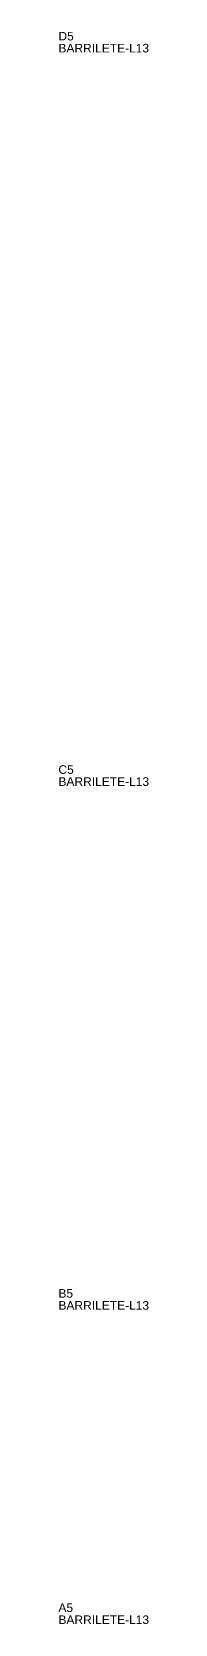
# Model space of a CAD drawing. Header units: metres. Extents: x 222 to 2471, y -444 to 580.
# Drawn here: x 1747 to 1800, y -347 to 580 of the extents above; entities that cross this region are included whole.
import ezdxf

# ---------------------------------------------------------------- set-up
doc = ezdxf.new("R2010")
doc.units = ezdxf.units.M
doc.layers.add('3', color=3, linetype='CONTINUOUS')
doc.layers.add('AUX00', color=7, linetype='CONTINUOUS')
doc.styles.add('STR_STANDARD', font='arial.ttf')

msp = doc.modelspace()

# ---------------------------------------------------------------- texts
at = {"layer": '3', "style": 'STR_STANDARD'}
for s, p in [('D5', (1747.2, 574.97)), ('D5', (1747.2, 574.97)), ('C5', (1747.2, 147.97)), ('C5', (1747.2, 147.97)), ('B5', (1747.2, -157.03)), ('B5', (1747.2, -157.03)), ('A5', (1747.2, -340.03)), ('A5', (1747.2, -340.03))]:
    msp.add_text(s, height=5, dxfattribs=at).set_placement(p)
at = {"layer": 'AUX00', "style": 'STR_STANDARD'}
for p in [(1747.2, 567.97), (1747.2, 567.97), (1747.2, 140.97), (1747.2, 140.97), (1747.2, -164.03), (1747.2, -164.03), (1747.2, -347.03), (1747.2, -347.03)]:
    msp.add_text('BARRILETE-L13', height=5, dxfattribs=at).set_placement(p)

doc.saveas('drawing.dxf')
